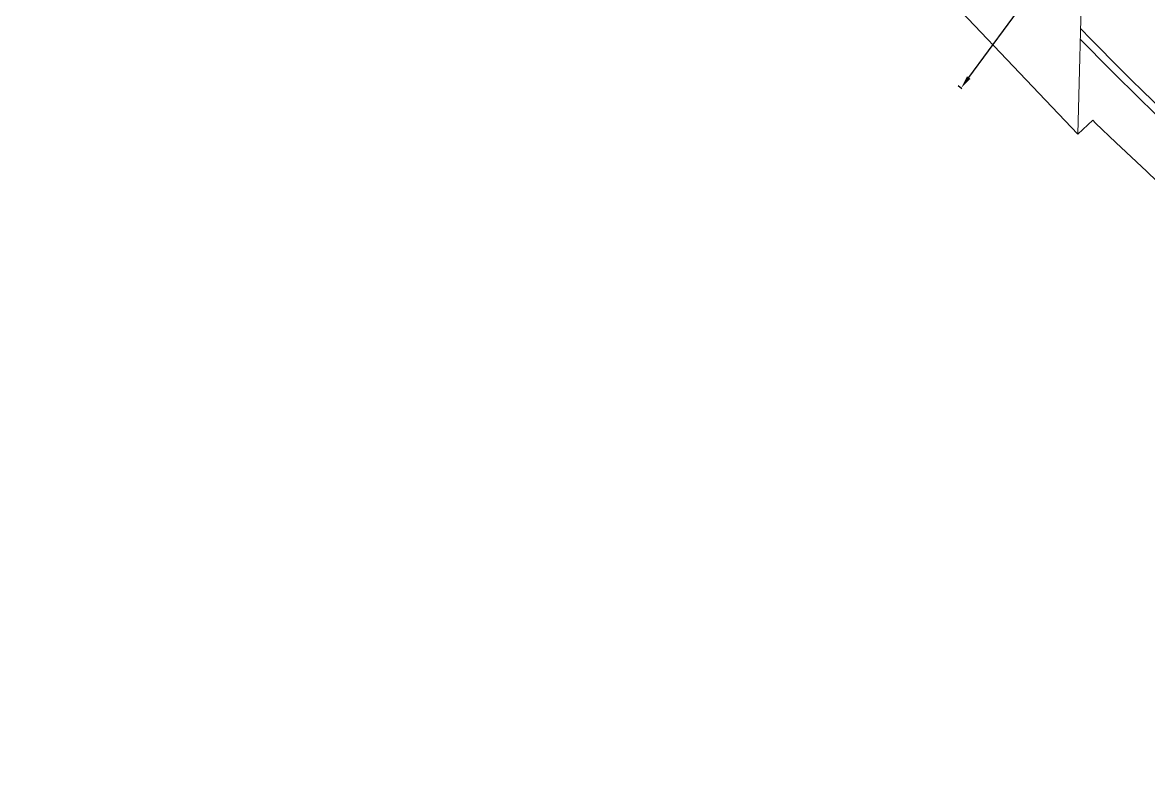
# Model space of a CAD drawing. Header units: metres. Extents: x 644418 to 1306172, y 3366650 to 6747308.
# Drawn here: x 655653.4 to 655875.6, y 3371300.8 to 3371451 of the extents above; entities that cross this region are included whole.
import ezdxf

# ---------------------------------------------------------------- set-up
doc = ezdxf.new("R2010")
doc.units = ezdxf.units.M
doc.header["$MEASUREMENT"] = 0
doc.linetypes.add('CENTER', pattern=[2, 1.25, -0.25, 0.25, -0.25])
doc.layers.get('Defpoints').update_dxf_attribs({"lineweight": 0})
doc.layers.add('DFCC Boundary', color=6, linetype='CENTER')
doc.layers.add('PROPOSED DFCC TOE LINE', color=239, linetype='Continuous', lineweight=0)
doc.layers.add('PROPOSED DFCC TRACK', color=1, linetype='Continuous', lineweight=0)
doc.styles.get("Standard").update_dxf_attribs({"font": 'arial.ttf'})
doc.dimstyles.new('DIM', dxfattribs={"dimtxt": 2.5, "dimasz": 2.5, "dimexe": 0.18, "dimexo": 0.0625, "dimgap": 0.09, "dimtad": 0, "dimtih": 1, "dimtoh": 1, "dimdec": 3, "dimzin": 0, "dimdsep": 46, "dimtxsty": 'Standard', "dimcen": 0.09, "dimadec": 0, "dimazin": 0, "dimtfac": 1, "dimtdec": 3, "dimtofl": 0, "dimtmove": 0, "dimatfit": 3, "dimfxl": 1, "dimtolj": 1, "dimtzin": 0, "dimarcsym": 0})

# ---------------------------------------------------------------- blocks, each defined once
blk = doc.blocks.new('*D1833')
at = {"layer": 'Defpoints', "color": 0, "linetype": 'Continuous', "ltscale": 0.5, "transparency": 16777216}
for p in [(655935.52, 3371570.97), (655936.2, 3371570.48), (655838.01, 3371438.66)]:
    blk.add_point(p, dxfattribs=at)
at = {"layer": 'DFCC Boundary', "color": 0, "linetype": 'Continuous', "lineweight": -2, "ltscale": 0.5, "transparency": 16777216}
for p, q in [((655935.57, 3371570.94), (655936.34, 3371570.37)), ((655934.71, 3371568.47), (655855.5, 3371460.98)), ((655840.16, 3371440.17), (655853.88, 3371458.78)), ((655838.06, 3371438.62), (655838.82, 3371438.05))]:
    blk.add_line(p, q, dxfattribs=at)
at = {"layer": 'DFCC Boundary', "color": 0, "linetype": 'Continuous', "ltscale": 0.5, "transparency": 16777216}
for points in [[(655934.38, 3371568.71), (655935.05, 3371568.22), (655936.2, 3371570.48)], [(655839.83, 3371440.42), (655840.5, 3371439.92), (655838.68, 3371438.16)]]:
    blk.add_solid(points, dxfattribs=at)
at = {"layer": 'DFCC Boundary', "color": 0, "linetype": 'Continuous', "ltscale": 0.5, "transparency": 16777216, "insert": (655854.69, 3371459.88), "char_height": 2.5, "attachment_point": 5, "rotation": 145}
blk.add_mtext('\\A1;164.37 m', dxfattribs=at)

msp = doc.modelspace()

# ---------------------------------------------------------------- linework, layer by layer
at = {"layer": 'PROPOSED DFCC TOE LINE', "lineweight": 0, "flags": 128}
for points in [[(656106.8777, 3371319.4448), (656102.06, 3371321.5246, -0.15618187), (655788.68, 3371597.0227), (655786, 3371601.5343), (655783.3637, 3371606.0452), (655780.7534, 3371610.5804), (655778.1669, 3371615.1383), (655775.6021, 3371619.7177), (655773.0568, 3371624.3171), (655770.5287, 3371628.9353), (655768.0157, 3371633.5707), (655765.5155, 3371638.2223), (655763.0258, 3371642.8886), (655760.5442, 3371647.5683), (655758.0683, 3371652.2603), (655755.596, 3371656.9631), (655753.1228, 3371661.6792), (655750.652, 3371666.3967), (655748.3495, 3371670.7937)], [(656107.4673, 3371320.8241), (656102.6571, 3371322.9006, -0.15617975), (655789.9682, 3371597.7912), (655787.2924, 3371602.2958), (655784.6613, 3371606.7978), (655782.0557, 3371611.3247), (655779.4735, 3371615.875), (655776.9126, 3371620.4474), (655774.3709, 3371625.0404), (655771.846, 3371629.6528), (655769.3357, 3371634.2833), (655766.8378, 3371638.9304), (655764.3501, 3371643.593), (655761.8701, 3371648.2697), (655759.3955, 3371652.9593), (655756.924, 3371657.6604), (655754.4512, 3371662.3759), (655751.9807, 3371667.0926), (655750.8461, 3371669.2595)]]:
    msp.add_lwpolyline(points, format="xyb", dxfattribs=at)
msp.add_lwpolyline([(655877.2823, 3371419.7158), (655875.313, 3371421.6013), (655873.2419, 3371423.5364), (655869.1937, 3371427.3498), (655865.1846, 3371431.2046), (655864.6198, 3371431.7681), (655861.6632, 3371428.9698), (655827.285, 3371465.2925), (655830.2661, 3371468.114)], dxfattribs=at)
at = {"layer": 'PROPOSED DFCC TOE LINE', "lineweight": 0}
msp.add_lwpolyline([(655862.5674, 3371461.8463), (655861.6632, 3371428.9698)], dxfattribs=at)
for points in [[(656005.9159, 3371335.7193, -0.06434955), (655862.2372, 3371449.8398)], [(656003.8949, 3371335.1882, -0.06332913), (655862.1797, 3371447.7487)]]:
    msp.add_lwpolyline(points, format="xyb", dxfattribs=at)
at = {"layer": 'PROPOSED DFCC TRACK', "color": 12, "flags": 128}
msp.add_lwpolyline([(656110.5038, 3371300.7912), (656105.5786, 3371302.8376), (656100.6672, 3371304.9165), (656095.7706, 3371307.0303, -0.15620378), (655775.111, 3371588.9281), (655772.3872, 3371593.5135), (655769.6961, 3371598.1181), (655767.0356, 3371602.7404), (655764.4034, 3371607.3789), (655761.7972, 3371612.0321), (655759.2149, 3371616.6985), (655756.6539, 3371621.3768), (655754.1121, 3371626.0654), (655751.5871, 3371630.7632), (655749.0764, 3371635.4686), (655746.5778, 3371640.1804), (655744.0888, 3371644.8973), (655741.6071, 3371649.618), (655739.1301, 3371654.3413), (655736.6556, 3371659.0659), (655653.392, 3371818.0706)], format="xyb", dxfattribs=at)

# ---------------------------------------------------------------- dimensions: what is measured, and where the dimension line sits
at = {"layer": 'DFCC Boundary', "linetype": 'Continuous', "ltscale": 0.5}
dim = msp.add_linear_dim(base=(655936.1952, 3371570.4776), p1=(655838.0052, 3371438.656), p2=(655935.5211, 3371570.9743), angle=53.610565, dimstyle='DIM', override={"dimdec": 2, "dimpost": ' m'}, dxfattribs=at)
dim.commit()
dim.dimension.update_dxf_attribs({"geometry": '*D1833', "text_midpoint": (655854.6866, 3371459.8794), "dimtype": 129, "text_rotation": 145})

doc.saveas('drawing.dxf')
